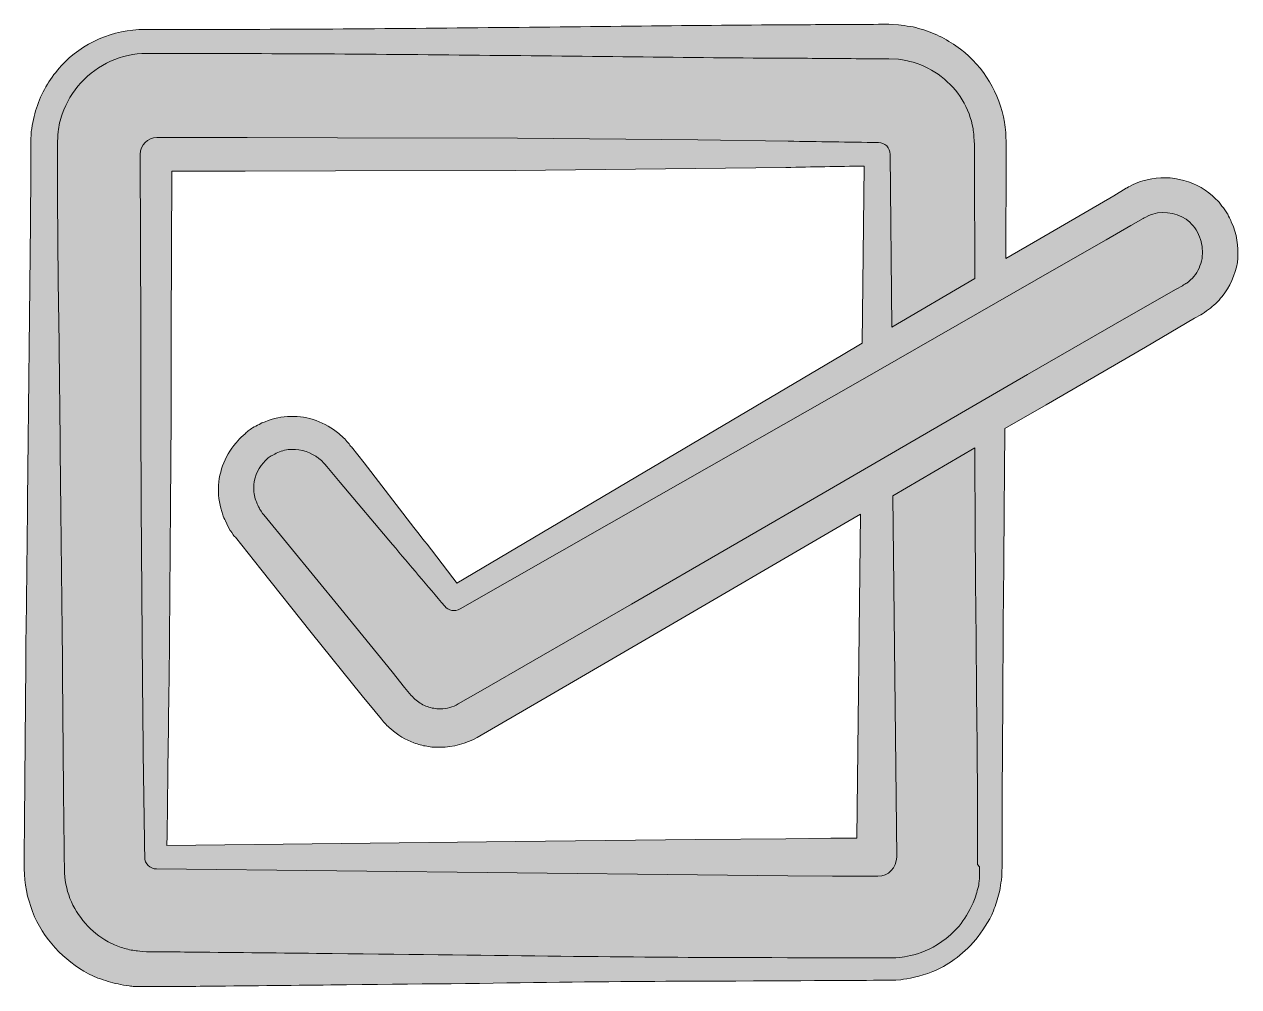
# Model space of a CAD drawing. Header units: inches. Extents: x 13.1 to 23.1, y -28.9 to -21.
import ezdxf

# ---------------------------------------------------------------- set-up
doc = ezdxf.new("R2010")
doc.units = ezdxf.units.IN
doc.header["$MEASUREMENT"] = 0
doc.layers.add('Layer 1', color=7, linetype='Continuous')

# ---------------------------------------------------------------- blocks, each defined once
blk = doc.blocks.new('block 2')
at = {"layer": 'Layer 1', "true_color": 0x231f20}
h = blk.add_hatch(color=250, dxfattribs=at)
h.dxf.hatch_style = 2
edge = h.paths.add_edge_path()
edge.add_spline(control_points=[(23.078, -22.631), (23.078, -22.631), (23.06, -22.592), (23.06, -22.592), (23.06, -22.592), (23.056, -22.581), (23.056, -22.581), (23.056, -22.581), (23.053, -22.574), (23.053, -22.574), (23.053, -22.574), (23.046, -22.559), (23.046, -22.559), (23.046, -22.559), (23.038, -22.545), (23.038, -22.545), (23.038, -22.545), (23.035, -22.538), (23.035, -22.538), (23.035, -22.538), (23.035, -22.534), (23.035, -22.534), (23.028, -22.52), (23.031, -22.527), (23.028, -22.524), (23.028, -22.524), (23.006, -22.491), (23.006, -22.491), (22.992, -22.47), (22.974, -22.452), (22.959, -22.43), (22.941, -22.412), (22.923, -22.394), (22.905, -22.376), (22.751, -22.24), (22.524, -22.193), (22.33, -22.254), (22.305, -22.261), (22.276, -22.272), (22.251, -22.283), (22.251, -22.283), (22.226, -22.297), (22.226, -22.297), (22.226, -22.297), (22.212, -22.304), (22.212, -22.304), (22.212, -22.304), (22.201, -22.311), (22.201, -22.311), (22.201, -22.311), (22.194, -22.315), (22.194, -22.315), (22.194, -22.315), (22.093, -22.376), (22.093, -22.376), (22.093, -22.376), (21.888, -22.495), (21.888, -22.495), (21.888, -22.495), (21.482, -22.732), (21.482, -22.732), (21.482, -22.732), (21.202, -22.894), (21.202, -22.894), (21.202, -22.728), (21.202, -22.559), (21.205, -22.391), (21.205, -22.29), (21.205, -22.193), (21.205, -22.092), (21.205, -22.042), (21.205, -21.992), (21.205, -21.941), (21.205, -21.913), (21.202, -21.884), (21.202, -21.855), (21.202, -21.826), (21.195, -21.798), (21.191, -21.769), (21.152, -21.535), (21.022, -21.316), (20.828, -21.169), (20.731, -21.093), (20.623, -21.039), (20.505, -21.003), (20.476, -20.996), (20.447, -20.985), (20.415, -20.982), (20.382, -20.978), (20.346, -20.971), (20.318, -20.967), (20.318, -20.967), (20.239, -20.964), (20.239, -20.964), (20.239, -20.964), (20.152, -20.964), (20.152, -20.964), (19.94, -20.964), (19.728, -20.967), (19.513, -20.967), (18.65, -20.971), (17.759, -20.985), (16.853, -20.992), (15.947, -21.003), (15.027, -21.007), (14.107, -21.007), (13.848, -21.003), (13.593, -21.118), (13.42, -21.305), (13.334, -21.399), (13.266, -21.51), (13.223, -21.632), (13.201, -21.693), (13.187, -21.754), (13.176, -21.823), (13.176, -21.83), (13.172, -21.841), (13.172, -21.848), (13.172, -21.848), (13.172, -21.869), (13.172, -21.869), (13.172, -21.869), (13.169, -21.913), (13.169, -21.913), (13.169, -21.913), (13.169, -21.923), (13.169, -21.923), (13.169, -21.923), (13.169, -21.938), (13.169, -21.938), (13.169, -21.938), (13.169, -22.002), (13.169, -22.002), (13.169, -22.462), (13.162, -22.915), (13.158, -23.372), (13.147, -24.277), (13.14, -25.169), (13.129, -26.031), (13.126, -26.463), (13.122, -26.887), (13.119, -27.304), (13.115, -27.512), (13.115, -27.717), (13.115, -27.922), (13.115, -28.041), (13.14, -28.163), (13.183, -28.274), (13.226, -28.386), (13.291, -28.486), (13.37, -28.573), (13.449, -28.659), (13.543, -28.731), (13.643, -28.785), (13.643, -28.785), (13.722, -28.821), (13.722, -28.821), (13.751, -28.831), (13.776, -28.839), (13.805, -28.849), (13.859, -28.864), (13.913, -28.878), (13.978, -28.885), (13.992, -28.889), (14.01, -28.889), (14.021, -28.892), (14.021, -28.892), (14.057, -28.892), (14.057, -28.892), (14.057, -28.892), (14.093, -28.892), (14.093, -28.892), (14.093, -28.892), (14.103, -28.892), (14.103, -28.892), (14.121, -28.892), (14.114, -28.892), (14.121, -28.892), (14.121, -28.892), (14.139, -28.892), (14.139, -28.892), (14.186, -28.892), (14.233, -28.892), (14.283, -28.892), (14.376, -28.892), (14.474, -28.892), (14.563, -28.889), (14.937, -28.885), (15.297, -28.882), (15.642, -28.878), (16.332, -28.871), (16.964, -28.864), (17.525, -28.856), (18.086, -28.849), (18.574, -28.846), (18.977, -28.846), (19.782, -28.842), (20.242, -28.839), (20.242, -28.839), (20.242, -28.839), (20.275, -28.839), (20.336, -28.835), (20.397, -28.824), (20.49, -28.813), (20.602, -28.767), (20.713, -28.72), (20.842, -28.637), (20.954, -28.504), (21.008, -28.436), (21.062, -28.357), (21.101, -28.267), (21.108, -28.242), (21.119, -28.22), (21.126, -28.195), (21.134, -28.17), (21.141, -28.145), (21.148, -28.12), (21.155, -28.095), (21.159, -28.066), (21.162, -28.037), (21.166, -28.023), (21.166, -28.008), (21.169, -27.994), (21.169, -27.983), (21.169, -27.969), (21.169, -27.958), (21.169, -27.947), (21.169, -27.933), (21.173, -27.918), (21.173, -27.918), (21.173, -27.904), (21.173, -27.904), (21.173, -27.904), (21.173, -27.875), (21.173, -27.875), (21.173, -27.85), (21.173, -27.825), (21.173, -27.796), (21.173, -27.742), (21.173, -27.688), (21.173, -27.634), (21.173, -27.523), (21.173, -27.408), (21.173, -27.286), (21.173, -27.041), (21.177, -26.779), (21.177, -26.499), (21.18, -25.938), (21.187, -25.305), (21.191, -24.615), (21.191, -24.511), (21.195, -24.403), (21.195, -24.295), (21.195, -24.295), (21.536, -24.098), (21.536, -24.098), (21.536, -24.098), (22.352, -23.623), (22.352, -23.623), (22.352, -23.623), (22.758, -23.386), (22.758, -23.386), (22.758, -23.386), (22.808, -23.357), (22.808, -23.357), (22.826, -23.347), (22.852, -23.329), (22.873, -23.314), (22.913, -23.282), (22.952, -23.246), (22.985, -23.206), (23.049, -23.127), (23.092, -23.027), (23.11, -22.926), (23.121, -22.833), (23.114, -22.728), (23.078, -22.631)], knot_values=[0, 0, 0, 0, 1, 1, 1, 2, 2, 2, 3, 3, 3, 4, 4, 4, 5, 5, 5, 6, 6, 6, 7, 7, 7, 8, 8, 8, 9, 9, 9, 10, 10, 10, 11, 11, 11, 12, 12, 12, 13, 13, 13, 14, 14, 14, 15, 15, 15, 16, 16, 16, 17, 17, 17, 18, 18, 18, 19, 19, 19, 20, 20, 20, 21, 21, 21, 22, 22, 22, 23, 23, 23, 24, 24, 24, 25, 25, 25, 26, 26, 26, 27, 27, 27, 28, 28, 28, 29, 29, 29, 30, 30, 30, 31, 31, 31, 32, 32, 32, 33, 33, 33, 34, 34, 34, 35, 35, 35, 36, 36, 36, 37, 37, 37, 38, 38, 38, 39, 39, 39, 40, 40, 40, 41, 41, 41, 42, 42, 42, 43, 43, 43, 44, 44, 44, 45, 45, 45, 46, 46, 46, 47, 47, 47, 48, 48, 48, 49, 49, 49, 50, 50, 50, 51, 51, 51, 52, 52, 52, 53, 53, 53, 54, 54, 54, 55, 55, 55, 56, 56, 56, 57, 57, 57, 58, 58, 58, 59, 59, 59, 60, 60, 60, 61, 61, 61, 62, 62, 62, 63, 63, 63, 64, 64, 64, 65, 65, 65, 66, 66, 66, 67, 67, 67, 68, 68, 68, 69, 69, 69, 70, 70, 70, 71, 71, 71, 72, 72, 72, 73, 73, 73, 74, 74, 74, 75, 75, 75, 76, 76, 76, 77, 77, 77, 78, 78, 78, 79, 79, 79, 80, 80, 80, 81, 81, 81, 82, 82, 82, 83, 83, 83, 84, 84, 84, 85, 85, 85, 86, 86, 86, 87, 87, 87, 88, 88, 88, 89, 89, 89, 90, 90, 90, 91, 91, 91, 92, 92, 92, 92], degree=3, periodic=1)
edge = h.paths.add_edge_path()
edge.add_spline(control_points=[(18.229, -24.651), (18.229, -24.651), (16.68, -25.568), (16.68, -25.568), (16.562, -25.413), (16.443, -25.259), (16.325, -25.108), (16.325, -25.108), (15.915, -24.576), (15.915, -24.576), (15.915, -24.576), (15.811, -24.446), (15.811, -24.446), (15.8, -24.436), (15.796, -24.425), (15.782, -24.41), (15.771, -24.396), (15.76, -24.382), (15.746, -24.371), (15.746, -24.371), (15.706, -24.335), (15.706, -24.335), (15.692, -24.324), (15.678, -24.313), (15.663, -24.303), (15.545, -24.22), (15.397, -24.18), (15.257, -24.198), (15.185, -24.206), (15.113, -24.227), (15.049, -24.26), (15.031, -24.27), (15.013, -24.277), (14.995, -24.288), (14.984, -24.295), (14.98, -24.299), (14.977, -24.303), (14.977, -24.303), (14.959, -24.313), (14.959, -24.313), (14.959, -24.313), (14.952, -24.321), (14.952, -24.321), (14.952, -24.321), (14.944, -24.328), (14.944, -24.328), (14.944, -24.328), (14.937, -24.335), (14.937, -24.335), (14.937, -24.335), (14.916, -24.353), (14.916, -24.353), (14.901, -24.364), (14.89, -24.378), (14.876, -24.393), (14.775, -24.5), (14.718, -24.641), (14.714, -24.788), (14.714, -24.86), (14.725, -24.935), (14.75, -25.004), (14.754, -25.021), (14.765, -25.039), (14.772, -25.054), (14.772, -25.054), (14.783, -25.079), (14.783, -25.079), (14.783, -25.079), (14.797, -25.108), (14.797, -25.108), (14.797, -25.108), (14.811, -25.133), (14.811, -25.133), (14.819, -25.144), (14.819, -25.144), (14.826, -25.151), (14.826, -25.151), (14.837, -25.169), (14.837, -25.169), (14.837, -25.169), (14.84, -25.172), (14.84, -25.172), (14.84, -25.172), (14.84, -25.176), (14.84, -25.176), (14.84, -25.176), (14.847, -25.183), (14.847, -25.183), (14.847, -25.183), (14.855, -25.19), (14.855, -25.19), (14.855, -25.19), (15.063, -25.453), (15.063, -25.453), (15.063, -25.453), (15.48, -25.974), (15.48, -25.974), (15.48, -25.974), (15.9, -26.495), (15.9, -26.495), (15.9, -26.495), (16.005, -26.624), (16.005, -26.624), (16.005, -26.624), (16.059, -26.689), (16.059, -26.689), (16.08, -26.718), (16.105, -26.743), (16.134, -26.768), (16.192, -26.819), (16.256, -26.858), (16.325, -26.883), (16.36, -26.898), (16.396, -26.905), (16.432, -26.912), (16.45, -26.916), (16.468, -26.919), (16.49, -26.919), (16.49, -26.919), (16.504, -26.919), (16.504, -26.919), (16.508, -26.919), (16.515, -26.919), (16.519, -26.919), (16.519, -26.919), (16.54, -26.919), (16.54, -26.919), (16.54, -26.919), (16.544, -26.919), (16.544, -26.919), (16.648, -26.919), (16.756, -26.89), (16.846, -26.84), (16.846, -26.84), (17.051, -26.722), (17.051, -26.722), (17.051, -26.722), (17.457, -26.484), (17.457, -26.484), (17.457, -26.484), (18.273, -26.01), (18.273, -26.01), (18.273, -26.01), (19.901, -25.061), (19.901, -25.061), (19.901, -25.061), (20.005, -25), (20.005, -25), (20.005, -25), (19.976, -27.67), (19.976, -27.67), (19.904, -27.67), (19.832, -27.67), (19.761, -27.67), (19.761, -27.67), (19.39, -27.674), (19.39, -27.674), (19.39, -27.674), (18.646, -27.681), (18.646, -27.681), (18.646, -27.681), (17.162, -27.696), (17.162, -27.696), (17.162, -27.696), (14.29, -27.728), (14.29, -27.728), (14.297, -27.279), (14.301, -26.829), (14.308, -26.38), (14.308, -26.38), (14.319, -24.932), (14.319, -24.932), (14.319, -24.932), (14.326, -24.209), (14.326, -24.209), (14.326, -24.209), (14.326, -23.483), (14.326, -23.483), (14.326, -23.483), (14.33, -22.175), (14.33, -22.175), (14.33, -22.175), (14.934, -22.175), (14.934, -22.175), (14.934, -22.175), (15.678, -22.171), (15.678, -22.171), (15.678, -22.171), (17.162, -22.168), (17.162, -22.168), (17.162, -22.168), (18.646, -22.153), (18.646, -22.153), (18.646, -22.153), (19.39, -22.143), (19.39, -22.143), (19.606, -22.139), (19.818, -22.135), (20.034, -22.132), (20.034, -22.132), (20.019, -23.591), (20.019, -23.591), (20.019, -23.591), (19.847, -23.692), (19.847, -23.692), (19.847, -23.692), (18.229, -24.651), (18.229, -24.651)], knot_values=[0, 0, 0, 0, 1, 1, 1, 2, 2, 2, 3, 3, 3, 4, 4, 4, 5, 5, 5, 6, 6, 6, 7, 7, 7, 8, 8, 8, 9, 9, 9, 10, 10, 10, 11, 11, 11, 12, 12, 12, 13, 13, 13, 14, 14, 14, 15, 15, 15, 16, 16, 16, 17, 17, 17, 18, 18, 18, 19, 19, 19, 20, 20, 20, 21, 21, 21, 22, 22, 22, 23, 23, 23, 24, 24, 24, 25, 25, 25, 26, 26, 26, 27, 27, 27, 28, 28, 28, 29, 29, 29, 30, 30, 30, 31, 31, 31, 32, 32, 32, 33, 33, 33, 34, 34, 34, 35, 35, 35, 36, 36, 36, 37, 37, 37, 38, 38, 38, 39, 39, 39, 40, 40, 40, 41, 41, 41, 42, 42, 42, 43, 43, 43, 44, 44, 44, 45, 45, 45, 46, 46, 46, 47, 47, 47, 48, 48, 48, 49, 49, 49, 50, 50, 50, 51, 51, 51, 52, 52, 52, 53, 53, 53, 54, 54, 54, 55, 55, 55, 56, 56, 56, 57, 57, 57, 58, 58, 58, 59, 59, 59, 60, 60, 60, 61, 61, 61, 62, 62, 62, 63, 63, 63, 64, 64, 64, 65, 65, 65, 66, 66, 66, 67, 67, 67, 68, 68, 68, 69, 69, 69, 69], degree=3, periodic=1)
at = {"layer": 'Layer 1', "true_color": 0x7e4d8b}
h = blk.add_hatch(color=205, dxfattribs=at)
h.dxf.hatch_style = 2
edge = h.paths.add_edge_path()
edge.add_spline(control_points=[(20.968, -27.886), (20.968, -27.861), (20.968, -27.836), (20.968, -27.807), (20.968, -27.753), (20.968, -27.699), (20.968, -27.645), (20.968, -27.534), (20.968, -27.419), (20.968, -27.297), (20.968, -27.052), (20.965, -26.79), (20.961, -26.509), (20.957, -25.949), (20.95, -25.316), (20.947, -24.626), (20.947, -24.569), (20.947, -24.511), (20.947, -24.454), (20.947, -24.454), (20.271, -24.849), (20.271, -24.849), (20.271, -24.849), (20.303, -27.825), (20.303, -27.825), (20.303, -27.911), (20.235, -27.983), (20.149, -27.983), (20.149, -27.983), (20.149, -27.983), (20.149, -27.983), (20.149, -27.983), (20.145, -27.983), (20.145, -27.983), (20.023, -27.983), (19.897, -27.983), (19.775, -27.983), (19.775, -27.983), (19.405, -27.979), (19.405, -27.979), (19.405, -27.979), (18.661, -27.972), (18.661, -27.972), (18.661, -27.972), (14.204, -27.922), (14.204, -27.922), (14.15, -27.922), (14.107, -27.879), (14.107, -27.825), (14.107, -27.825), (14.107, -27.825), (14.107, -27.825), (14.1, -27.343), (14.093, -26.858), (14.089, -26.376), (14.089, -26.376), (14.078, -24.928), (14.078, -24.928), (14.078, -24.928), (14.075, -24.206), (14.075, -24.206), (14.075, -24.206), (14.075, -23.483), (14.075, -23.483), (14.075, -23.483), (14.071, -22.035), (14.071, -22.035), (14.071, -21.959), (14.132, -21.898), (14.208, -21.895), (14.208, -21.895), (14.208, -21.895), (14.208, -21.895), (14.208, -21.895), (14.952, -21.895), (14.952, -21.895), (14.952, -21.895), (15.696, -21.898), (15.696, -21.898), (15.696, -21.898), (17.18, -21.902), (17.18, -21.902), (17.18, -21.902), (18.664, -21.916), (18.664, -21.916), (18.664, -21.916), (19.408, -21.927), (19.408, -21.927), (19.656, -21.93), (19.904, -21.934), (20.152, -21.938), (20.152, -21.938), (20.152, -21.938), (20.152, -21.938), (20.206, -21.938), (20.249, -21.981), (20.249, -22.035), (20.249, -22.035), (20.264, -23.458), (20.264, -23.458), (20.264, -23.458), (20.947, -23.059), (20.947, -23.059), (20.947, -22.843), (20.947, -22.621), (20.943, -22.398), (20.943, -22.297), (20.943, -22.2), (20.943, -22.099), (20.943, -22.049), (20.943, -21.999), (20.943, -21.948), (20.943, -21.923), (20.939, -21.905), (20.939, -21.884), (20.939, -21.862), (20.932, -21.841), (20.932, -21.823), (20.904, -21.657), (20.81, -21.499), (20.67, -21.395), (20.602, -21.341), (20.523, -21.302), (20.44, -21.276), (20.418, -21.273), (20.397, -21.266), (20.379, -21.262), (20.357, -21.258), (20.343, -21.255), (20.318, -21.251), (20.318, -21.251), (20.239, -21.248), (20.239, -21.248), (20.239, -21.248), (20.167, -21.248), (20.167, -21.248), (19.955, -21.248), (19.743, -21.244), (19.527, -21.244), (18.664, -21.24), (17.773, -21.226), (16.867, -21.219), (15.962, -21.208), (15.041, -21.204), (14.121, -21.204), (13.916, -21.204), (13.719, -21.294), (13.582, -21.445), (13.514, -21.521), (13.46, -21.607), (13.428, -21.704), (13.41, -21.751), (13.399, -21.801), (13.395, -21.848), (13.395, -21.855), (13.392, -21.859), (13.392, -21.866), (13.392, -21.866), (13.392, -21.887), (13.392, -21.887), (13.392, -21.887), (13.388, -21.941), (13.388, -21.941), (13.388, -21.945), (13.388, -21.945), (13.388, -21.945), (13.388, -21.945), (13.388, -21.945), (13.388, -21.945), (13.388, -21.945), (13.388, -21.966), (13.388, -21.966), (13.388, -21.966), (13.388, -22.01), (13.388, -22.01), (13.388, -22.47), (13.392, -22.926), (13.399, -23.379), (13.41, -24.285), (13.417, -25.176), (13.428, -26.039), (13.431, -26.47), (13.435, -26.894), (13.438, -27.311), (13.442, -27.519), (13.442, -27.724), (13.446, -27.926), (13.446, -28.091), (13.51, -28.249), (13.618, -28.371), (13.672, -28.432), (13.733, -28.483), (13.805, -28.522), (13.805, -28.522), (13.859, -28.547), (13.859, -28.547), (13.859, -28.547), (13.913, -28.569), (13.913, -28.569), (13.949, -28.58), (13.988, -28.591), (14.024, -28.594), (14.031, -28.594), (14.042, -28.598), (14.049, -28.598), (14.049, -28.598), (14.085, -28.601), (14.085, -28.601), (14.085, -28.601), (14.121, -28.605), (14.121, -28.605), (14.121, -28.605), (14.128, -28.605), (14.128, -28.605), (14.128, -28.605), (14.132, -28.605), (14.132, -28.605), (14.132, -28.605), (14.15, -28.605), (14.15, -28.605), (14.197, -28.605), (14.244, -28.605), (14.294, -28.605), (14.387, -28.605), (14.481, -28.608), (14.574, -28.608), (14.948, -28.612), (15.307, -28.616), (15.652, -28.619), (16.343, -28.626), (16.975, -28.634), (17.536, -28.641), (18.096, -28.648), (18.585, -28.652), (18.988, -28.652), (19.793, -28.655), (20.253, -28.655), (20.253, -28.655), (20.253, -28.655), (20.278, -28.655), (20.328, -28.652), (20.375, -28.644), (20.451, -28.637), (20.537, -28.598), (20.623, -28.562), (20.727, -28.497), (20.817, -28.393), (20.86, -28.339), (20.9, -28.278), (20.932, -28.202), (20.939, -28.184), (20.947, -28.166), (20.954, -28.145), (20.961, -28.127), (20.965, -28.105), (20.972, -28.084), (20.979, -28.062), (20.979, -28.044), (20.983, -28.023), (20.983, -28.012), (20.986, -28.005), (20.986, -27.994), (20.986, -27.983), (20.986, -27.969), (20.986, -27.958), (20.986, -27.947), (20.986, -27.933), (20.986, -27.918), (20.986, -27.918), (20.986, -27.915), (20.986, -27.915), (20.986, -27.915), (20.986, -27.915), (20.986, -27.915), (20.986, -27.915), (20.986, -27.904), (20.986, -27.904), (20.986, -27.904), (20.968, -27.886), (20.968, -27.886)], knot_values=[0, 0, 0, 0, 1, 1, 1, 2, 2, 2, 3, 3, 3, 4, 4, 4, 5, 5, 5, 6, 6, 6, 7, 7, 7, 8, 8, 8, 9, 9, 9, 10, 10, 10, 11, 11, 11, 12, 12, 12, 13, 13, 13, 14, 14, 14, 15, 15, 15, 16, 16, 16, 17, 17, 17, 18, 18, 18, 19, 19, 19, 20, 20, 20, 21, 21, 21, 22, 22, 22, 23, 23, 23, 24, 24, 24, 25, 25, 25, 26, 26, 26, 27, 27, 27, 28, 28, 28, 29, 29, 29, 30, 30, 30, 31, 31, 31, 32, 32, 32, 33, 33, 33, 34, 34, 34, 35, 35, 35, 36, 36, 36, 37, 37, 37, 38, 38, 38, 39, 39, 39, 40, 40, 40, 41, 41, 41, 42, 42, 42, 43, 43, 43, 44, 44, 44, 45, 45, 45, 46, 46, 46, 47, 47, 47, 48, 48, 48, 49, 49, 49, 50, 50, 50, 51, 51, 51, 52, 52, 52, 53, 53, 53, 54, 54, 54, 55, 55, 55, 56, 56, 56, 57, 57, 57, 58, 58, 58, 59, 59, 59, 60, 60, 60, 61, 61, 61, 62, 62, 62, 63, 63, 63, 64, 64, 64, 65, 65, 65, 66, 66, 66, 67, 67, 67, 68, 68, 68, 69, 69, 69, 70, 70, 70, 71, 71, 71, 72, 72, 72, 73, 73, 73, 74, 74, 74, 75, 75, 75, 76, 76, 76, 77, 77, 77, 78, 78, 78, 79, 79, 79, 80, 80, 80, 81, 81, 81, 82, 82, 82, 83, 83, 83, 84, 84, 84, 85, 85, 85, 86, 86, 86, 87, 87, 87, 88, 88, 88, 89, 89, 89, 90, 90, 90, 91, 91, 91, 92, 92, 92, 93, 93, 93, 93], degree=3, periodic=1)
at = {"layer": 'Layer 1', "true_color": 0x9b6aad}
h = blk.add_hatch(color=193, dxfattribs=at)
h.dxf.hatch_style = 2
edge = h.paths.add_edge_path()
edge.add_spline(control_points=[(22.719, -22.595), (22.64, -22.524), (22.517, -22.495), (22.413, -22.527), (22.406, -22.527), (22.402, -22.531), (22.395, -22.534), (22.392, -22.538), (22.384, -22.538), (22.381, -22.538), (22.381, -22.538), (22.356, -22.552), (22.356, -22.552), (22.356, -22.552), (22.341, -22.559), (22.341, -22.559), (22.341, -22.559), (22.341, -22.559), (22.341, -22.559), (22.341, -22.559), (22.341, -22.559), (22.341, -22.559), (22.341, -22.559), (22.334, -22.563), (22.334, -22.563), (22.334, -22.563), (22.233, -22.621), (22.233, -22.621), (22.233, -22.621), (22.028, -22.739), (22.028, -22.739), (22.028, -22.739), (21.619, -22.973), (21.619, -22.973), (21.619, -22.973), (19.983, -23.911), (19.983, -23.911), (19.983, -23.911), (18.344, -24.845), (18.344, -24.845), (18.344, -24.845), (16.706, -25.78), (16.706, -25.78), (16.662, -25.805), (16.608, -25.794), (16.58, -25.758), (16.58, -25.758), (16.58, -25.758), (16.58, -25.758), (16.58, -25.758), (16.58, -25.758), (16.58, -25.758), (16.436, -25.589), (16.292, -25.42), (16.148, -25.248), (16.148, -25.248), (15.717, -24.738), (15.717, -24.738), (15.717, -24.738), (15.609, -24.608), (15.609, -24.608), (15.602, -24.597), (15.591, -24.587), (15.584, -24.579), (15.584, -24.579), (15.563, -24.558), (15.563, -24.558), (15.563, -24.558), (15.541, -24.54), (15.541, -24.54), (15.534, -24.533), (15.523, -24.529), (15.516, -24.522), (15.451, -24.479), (15.368, -24.461), (15.289, -24.468), (15.25, -24.472), (15.214, -24.486), (15.178, -24.504), (15.171, -24.508), (15.164, -24.511), (15.156, -24.515), (15.153, -24.515), (15.146, -24.522), (15.142, -24.525), (15.142, -24.525), (15.124, -24.536), (15.124, -24.536), (15.124, -24.536), (15.12, -24.54), (15.12, -24.54), (15.12, -24.54), (15.12, -24.54), (15.12, -24.54), (15.12, -24.54), (15.12, -24.54), (15.12, -24.54), (15.12, -24.54), (15.117, -24.543), (15.117, -24.543), (15.117, -24.543), (15.106, -24.554), (15.106, -24.554), (15.099, -24.561), (15.092, -24.569), (15.085, -24.576), (15.034, -24.633), (15.005, -24.709), (15.005, -24.788), (15.005, -24.827), (15.013, -24.863), (15.027, -24.899), (15.031, -24.91), (15.034, -24.917), (15.038, -24.924), (15.038, -24.924), (15.045, -24.939), (15.045, -24.939), (15.045, -24.939), (15.052, -24.95), (15.052, -24.95), (15.052, -24.95), (15.056, -24.96), (15.056, -24.96), (15.056, -24.964), (15.063, -24.971), (15.067, -24.975), (15.067, -24.975), (15.077, -24.993), (15.077, -24.993), (15.077, -24.993), (15.081, -24.996), (15.081, -24.996), (15.081, -24.996), (15.088, -25.004), (15.088, -25.004), (15.088, -25.004), (15.3, -25.262), (15.3, -25.262), (15.3, -25.262), (15.724, -25.78), (15.724, -25.78), (15.724, -25.78), (16.145, -26.297), (16.145, -26.297), (16.145, -26.297), (16.249, -26.427), (16.249, -26.427), (16.249, -26.427), (16.303, -26.492), (16.303, -26.492), (16.317, -26.506), (16.328, -26.52), (16.343, -26.531), (16.371, -26.556), (16.404, -26.574), (16.436, -26.585), (16.454, -26.592), (16.472, -26.596), (16.49, -26.599), (16.497, -26.599), (16.508, -26.603), (16.515, -26.603), (16.515, -26.603), (16.519, -26.603), (16.519, -26.603), (16.519, -26.603), (16.522, -26.603), (16.526, -26.603), (16.526, -26.603), (16.544, -26.603), (16.544, -26.603), (16.594, -26.603), (16.648, -26.589), (16.691, -26.563), (16.691, -26.563), (16.892, -26.448), (16.892, -26.448), (16.892, -26.448), (17.302, -26.211), (17.302, -26.211), (17.302, -26.211), (18.118, -25.74), (18.118, -25.74), (18.118, -25.74), (19.75, -24.795), (19.75, -24.795), (19.75, -24.795), (21.382, -23.85), (21.382, -23.85), (21.382, -23.85), (22.197, -23.379), (22.197, -23.379), (22.197, -23.379), (22.607, -23.145), (22.607, -23.145), (22.607, -23.145), (22.657, -23.117), (22.657, -23.117), (22.672, -23.106), (22.683, -23.102), (22.693, -23.095), (22.715, -23.077), (22.737, -23.059), (22.751, -23.041), (22.787, -23.002), (22.808, -22.948), (22.819, -22.894), (22.826, -22.84), (22.823, -22.782), (22.805, -22.736), (22.79, -22.678), (22.758, -22.631), (22.719, -22.595)], knot_values=[0, 0, 0, 0, 1, 1, 1, 2, 2, 2, 3, 3, 3, 4, 4, 4, 5, 5, 5, 6, 6, 6, 7, 7, 7, 8, 8, 8, 9, 9, 9, 10, 10, 10, 11, 11, 11, 12, 12, 12, 13, 13, 13, 14, 14, 14, 15, 15, 15, 16, 16, 16, 17, 17, 17, 18, 18, 18, 19, 19, 19, 20, 20, 20, 21, 21, 21, 22, 22, 22, 23, 23, 23, 24, 24, 24, 25, 25, 25, 26, 26, 26, 27, 27, 27, 28, 28, 28, 29, 29, 29, 30, 30, 30, 31, 31, 31, 32, 32, 32, 33, 33, 33, 34, 34, 34, 35, 35, 35, 36, 36, 36, 37, 37, 37, 38, 38, 38, 39, 39, 39, 40, 40, 40, 41, 41, 41, 42, 42, 42, 43, 43, 43, 44, 44, 44, 45, 45, 45, 46, 46, 46, 47, 47, 47, 48, 48, 48, 49, 49, 49, 50, 50, 50, 51, 51, 51, 52, 52, 52, 53, 53, 53, 54, 54, 54, 55, 55, 55, 56, 56, 56, 57, 57, 57, 58, 58, 58, 59, 59, 59, 60, 60, 60, 61, 61, 61, 62, 62, 62, 63, 63, 63, 64, 64, 64, 65, 65, 65, 66, 66, 66, 67, 67, 67, 68, 68, 68, 69, 69, 69, 70, 70, 70, 71, 71, 71, 71], degree=3, periodic=1)
at = {"layer": 'Layer 1', "lineweight": 0}
for points, knots in [([(23.078, -22.631), (23.078, -22.631), (23.06, -22.592), (23.06, -22.592), (23.06, -22.592), (23.056, -22.581), (23.056, -22.581), (23.056, -22.581), (23.053, -22.574), (23.053, -22.574), (23.053, -22.574), (23.046, -22.559), (23.046, -22.559), (23.046, -22.559), (23.038, -22.545), (23.038, -22.545), (23.038, -22.545), (23.035, -22.538), (23.035, -22.538), (23.035, -22.538), (23.035, -22.534), (23.035, -22.534), (23.028, -22.52), (23.031, -22.527), (23.028, -22.524), (23.028, -22.524), (23.006, -22.491), (23.006, -22.491), (22.992, -22.47), (22.974, -22.452), (22.959, -22.43), (22.941, -22.412), (22.923, -22.394), (22.905, -22.376), (22.751, -22.24), (22.524, -22.193), (22.33, -22.254), (22.305, -22.261), (22.276, -22.272), (22.251, -22.283), (22.251, -22.283), (22.226, -22.297), (22.226, -22.297), (22.226, -22.297), (22.212, -22.304), (22.212, -22.304), (22.212, -22.304), (22.201, -22.311), (22.201, -22.311), (22.201, -22.311), (22.194, -22.315), (22.194, -22.315), (22.194, -22.315), (22.093, -22.376), (22.093, -22.376), (22.093, -22.376), (21.888, -22.495), (21.888, -22.495), (21.888, -22.495), (21.482, -22.732), (21.482, -22.732), (21.482, -22.732), (21.202, -22.894), (21.202, -22.894), (21.202, -22.728), (21.202, -22.559), (21.205, -22.391), (21.205, -22.29), (21.205, -22.193), (21.205, -22.092), (21.205, -22.042), (21.205, -21.992), (21.205, -21.941), (21.205, -21.913), (21.202, -21.884), (21.202, -21.855), (21.202, -21.826), (21.195, -21.798), (21.191, -21.769), (21.152, -21.535), (21.022, -21.316), (20.828, -21.169), (20.731, -21.093), (20.623, -21.039), (20.505, -21.003), (20.476, -20.996), (20.447, -20.985), (20.415, -20.982), (20.382, -20.978), (20.346, -20.971), (20.318, -20.967), (20.318, -20.967), (20.239, -20.964), (20.239, -20.964), (20.239, -20.964), (20.152, -20.964), (20.152, -20.964), (19.94, -20.964), (19.728, -20.967), (19.513, -20.967), (18.65, -20.971), (17.759, -20.985), (16.853, -20.992), (15.947, -21.003), (15.027, -21.007), (14.107, -21.007), (13.848, -21.003), (13.593, -21.118), (13.42, -21.305), (13.334, -21.399), (13.266, -21.51), (13.223, -21.632), (13.201, -21.693), (13.187, -21.754), (13.176, -21.823), (13.176, -21.83), (13.172, -21.841), (13.172, -21.848), (13.172, -21.848), (13.172, -21.869), (13.172, -21.869), (13.172, -21.869), (13.169, -21.913), (13.169, -21.913), (13.169, -21.913), (13.169, -21.923), (13.169, -21.923), (13.169, -21.923), (13.169, -21.938), (13.169, -21.938), (13.169, -21.938), (13.169, -22.002), (13.169, -22.002), (13.169, -22.462), (13.162, -22.915), (13.158, -23.372), (13.147, -24.277), (13.14, -25.169), (13.129, -26.031), (13.126, -26.463), (13.122, -26.887), (13.119, -27.304), (13.115, -27.512), (13.115, -27.717), (13.115, -27.922), (13.115, -28.041), (13.14, -28.163), (13.183, -28.274), (13.226, -28.386), (13.291, -28.486), (13.37, -28.573), (13.449, -28.659), (13.543, -28.731), (13.643, -28.785), (13.643, -28.785), (13.722, -28.821), (13.722, -28.821), (13.751, -28.831), (13.776, -28.839), (13.805, -28.849), (13.859, -28.864), (13.913, -28.878), (13.978, -28.885), (13.992, -28.889), (14.01, -28.889), (14.021, -28.892), (14.021, -28.892), (14.057, -28.892), (14.057, -28.892), (14.057, -28.892), (14.093, -28.892), (14.093, -28.892), (14.093, -28.892), (14.103, -28.892), (14.103, -28.892), (14.121, -28.892), (14.114, -28.892), (14.121, -28.892), (14.121, -28.892), (14.139, -28.892), (14.139, -28.892), (14.186, -28.892), (14.233, -28.892), (14.283, -28.892), (14.376, -28.892), (14.474, -28.892), (14.563, -28.889), (14.937, -28.885), (15.297, -28.882), (15.642, -28.878), (16.332, -28.871), (16.964, -28.864), (17.525, -28.856), (18.086, -28.849), (18.574, -28.846), (18.977, -28.846), (19.782, -28.842), (20.242, -28.839), (20.242, -28.839), (20.242, -28.839), (20.275, -28.839), (20.336, -28.835), (20.397, -28.824), (20.49, -28.813), (20.602, -28.767), (20.713, -28.72), (20.842, -28.637), (20.954, -28.504), (21.008, -28.436), (21.062, -28.357), (21.101, -28.267), (21.108, -28.242), (21.119, -28.22), (21.126, -28.195), (21.134, -28.17), (21.141, -28.145), (21.148, -28.12), (21.155, -28.095), (21.159, -28.066), (21.162, -28.037), (21.166, -28.023), (21.166, -28.008), (21.169, -27.994), (21.169, -27.983), (21.169, -27.969), (21.169, -27.958), (21.169, -27.947), (21.169, -27.933), (21.173, -27.918), (21.173, -27.918), (21.173, -27.904), (21.173, -27.904), (21.173, -27.904), (21.173, -27.875), (21.173, -27.875), (21.173, -27.85), (21.173, -27.825), (21.173, -27.796), (21.173, -27.742), (21.173, -27.688), (21.173, -27.634), (21.173, -27.523), (21.173, -27.408), (21.173, -27.286), (21.173, -27.041), (21.177, -26.779), (21.177, -26.499), (21.18, -25.938), (21.187, -25.305), (21.191, -24.615), (21.191, -24.511), (21.195, -24.403), (21.195, -24.295), (21.195, -24.295), (21.536, -24.098), (21.536, -24.098), (21.536, -24.098), (22.352, -23.623), (22.352, -23.623), (22.352, -23.623), (22.758, -23.386), (22.758, -23.386), (22.758, -23.386), (22.808, -23.357), (22.808, -23.357), (22.826, -23.347), (22.852, -23.329), (22.873, -23.314), (22.913, -23.282), (22.952, -23.246), (22.985, -23.206), (23.049, -23.127), (23.092, -23.027), (23.11, -22.926), (23.121, -22.833), (23.114, -22.728), (23.078, -22.631)], [0, 0, 0, 0, 1, 1, 1, 2, 2, 2, 3, 3, 3, 4, 4, 4, 5, 5, 5, 6, 6, 6, 7, 7, 7, 8, 8, 8, 9, 9, 9, 10, 10, 10, 11, 11, 11, 12, 12, 12, 13, 13, 13, 14, 14, 14, 15, 15, 15, 16, 16, 16, 17, 17, 17, 18, 18, 18, 19, 19, 19, 20, 20, 20, 21, 21, 21, 22, 22, 22, 23, 23, 23, 24, 24, 24, 25, 25, 25, 26, 26, 26, 27, 27, 27, 28, 28, 28, 29, 29, 29, 30, 30, 30, 31, 31, 31, 32, 32, 32, 33, 33, 33, 34, 34, 34, 35, 35, 35, 36, 36, 36, 37, 37, 37, 38, 38, 38, 39, 39, 39, 40, 40, 40, 41, 41, 41, 42, 42, 42, 43, 43, 43, 44, 44, 44, 45, 45, 45, 46, 46, 46, 47, 47, 47, 48, 48, 48, 49, 49, 49, 50, 50, 50, 51, 51, 51, 52, 52, 52, 53, 53, 53, 54, 54, 54, 55, 55, 55, 56, 56, 56, 57, 57, 57, 58, 58, 58, 59, 59, 59, 60, 60, 60, 61, 61, 61, 62, 62, 62, 63, 63, 63, 64, 64, 64, 65, 65, 65, 66, 66, 66, 67, 67, 67, 68, 68, 68, 69, 69, 69, 70, 70, 70, 71, 71, 71, 72, 72, 72, 73, 73, 73, 74, 74, 74, 75, 75, 75, 76, 76, 76, 77, 77, 77, 78, 78, 78, 79, 79, 79, 80, 80, 80, 81, 81, 81, 82, 82, 82, 83, 83, 83, 84, 84, 84, 85, 85, 85, 86, 86, 86, 87, 87, 87, 88, 88, 88, 89, 89, 89, 90, 90, 90, 91, 91, 91, 92, 92, 92, 92]), ([(20.968, -27.886), (20.968, -27.861), (20.968, -27.836), (20.968, -27.807), (20.968, -27.753), (20.968, -27.699), (20.968, -27.645), (20.968, -27.534), (20.968, -27.419), (20.968, -27.297), (20.968, -27.052), (20.965, -26.79), (20.961, -26.509), (20.957, -25.949), (20.95, -25.316), (20.947, -24.626), (20.947, -24.569), (20.947, -24.511), (20.947, -24.454), (20.947, -24.454), (20.271, -24.849), (20.271, -24.849), (20.271, -24.849), (20.303, -27.825), (20.303, -27.825), (20.303, -27.911), (20.235, -27.983), (20.149, -27.983), (20.149, -27.983), (20.149, -27.983), (20.149, -27.983), (20.149, -27.983), (20.145, -27.983), (20.145, -27.983), (20.023, -27.983), (19.897, -27.983), (19.775, -27.983), (19.775, -27.983), (19.405, -27.979), (19.405, -27.979), (19.405, -27.979), (18.661, -27.972), (18.661, -27.972), (18.661, -27.972), (14.204, -27.922), (14.204, -27.922), (14.15, -27.922), (14.107, -27.879), (14.107, -27.825), (14.107, -27.825), (14.107, -27.825), (14.107, -27.825), (14.1, -27.343), (14.093, -26.858), (14.089, -26.376), (14.089, -26.376), (14.078, -24.928), (14.078, -24.928), (14.078, -24.928), (14.075, -24.206), (14.075, -24.206), (14.075, -24.206), (14.075, -23.483), (14.075, -23.483), (14.075, -23.483), (14.071, -22.035), (14.071, -22.035), (14.071, -21.959), (14.132, -21.898), (14.208, -21.895), (14.208, -21.895), (14.208, -21.895), (14.208, -21.895), (14.208, -21.895), (14.952, -21.895), (14.952, -21.895), (14.952, -21.895), (15.696, -21.898), (15.696, -21.898), (15.696, -21.898), (17.18, -21.902), (17.18, -21.902), (17.18, -21.902), (18.664, -21.916), (18.664, -21.916), (18.664, -21.916), (19.408, -21.927), (19.408, -21.927), (19.656, -21.93), (19.904, -21.934), (20.152, -21.938), (20.152, -21.938), (20.152, -21.938), (20.152, -21.938), (20.206, -21.938), (20.249, -21.981), (20.249, -22.035), (20.249, -22.035), (20.264, -23.458), (20.264, -23.458), (20.264, -23.458), (20.947, -23.059), (20.947, -23.059), (20.947, -22.843), (20.947, -22.621), (20.943, -22.398), (20.943, -22.297), (20.943, -22.2), (20.943, -22.099), (20.943, -22.049), (20.943, -21.999), (20.943, -21.948), (20.943, -21.923), (20.939, -21.905), (20.939, -21.884), (20.939, -21.862), (20.932, -21.841), (20.932, -21.823), (20.904, -21.657), (20.81, -21.499), (20.67, -21.395), (20.602, -21.341), (20.523, -21.302), (20.44, -21.276), (20.418, -21.273), (20.397, -21.266), (20.379, -21.262), (20.357, -21.258), (20.343, -21.255), (20.318, -21.251), (20.318, -21.251), (20.239, -21.248), (20.239, -21.248), (20.239, -21.248), (20.167, -21.248), (20.167, -21.248), (19.955, -21.248), (19.743, -21.244), (19.527, -21.244), (18.664, -21.24), (17.773, -21.226), (16.867, -21.219), (15.962, -21.208), (15.041, -21.204), (14.121, -21.204), (13.916, -21.204), (13.719, -21.294), (13.582, -21.445), (13.514, -21.521), (13.46, -21.607), (13.428, -21.704), (13.41, -21.751), (13.399, -21.801), (13.395, -21.848), (13.395, -21.855), (13.392, -21.859), (13.392, -21.866), (13.392, -21.866), (13.392, -21.887), (13.392, -21.887), (13.392, -21.887), (13.388, -21.941), (13.388, -21.941), (13.388, -21.945), (13.388, -21.945), (13.388, -21.945), (13.388, -21.945), (13.388, -21.945), (13.388, -21.945), (13.388, -21.945), (13.388, -21.966), (13.388, -21.966), (13.388, -21.966), (13.388, -22.01), (13.388, -22.01), (13.388, -22.47), (13.392, -22.926), (13.399, -23.379), (13.41, -24.285), (13.417, -25.176), (13.428, -26.039), (13.431, -26.47), (13.435, -26.894), (13.438, -27.311), (13.442, -27.519), (13.442, -27.724), (13.446, -27.926), (13.446, -28.091), (13.51, -28.249), (13.618, -28.371), (13.672, -28.432), (13.733, -28.483), (13.805, -28.522), (13.805, -28.522), (13.859, -28.547), (13.859, -28.547), (13.859, -28.547), (13.913, -28.569), (13.913, -28.569), (13.949, -28.58), (13.988, -28.591), (14.024, -28.594), (14.031, -28.594), (14.042, -28.598), (14.049, -28.598), (14.049, -28.598), (14.085, -28.601), (14.085, -28.601), (14.085, -28.601), (14.121, -28.605), (14.121, -28.605), (14.121, -28.605), (14.128, -28.605), (14.128, -28.605), (14.128, -28.605), (14.132, -28.605), (14.132, -28.605), (14.132, -28.605), (14.15, -28.605), (14.15, -28.605), (14.197, -28.605), (14.244, -28.605), (14.294, -28.605), (14.387, -28.605), (14.481, -28.608), (14.574, -28.608), (14.948, -28.612), (15.307, -28.616), (15.652, -28.619), (16.343, -28.626), (16.975, -28.634), (17.536, -28.641), (18.096, -28.648), (18.585, -28.652), (18.988, -28.652), (19.793, -28.655), (20.253, -28.655), (20.253, -28.655), (20.253, -28.655), (20.278, -28.655), (20.328, -28.652), (20.375, -28.644), (20.451, -28.637), (20.537, -28.598), (20.623, -28.562), (20.727, -28.497), (20.817, -28.393), (20.86, -28.339), (20.9, -28.278), (20.932, -28.202), (20.939, -28.184), (20.947, -28.166), (20.954, -28.145), (20.961, -28.127), (20.965, -28.105), (20.972, -28.084), (20.979, -28.062), (20.979, -28.044), (20.983, -28.023), (20.983, -28.012), (20.986, -28.005), (20.986, -27.994), (20.986, -27.983), (20.986, -27.969), (20.986, -27.958), (20.986, -27.947), (20.986, -27.933), (20.986, -27.918), (20.986, -27.918), (20.986, -27.915), (20.986, -27.915), (20.986, -27.915), (20.986, -27.915), (20.986, -27.915), (20.986, -27.915), (20.986, -27.904), (20.986, -27.904), (20.986, -27.904), (20.968, -27.886), (20.968, -27.886)], [0, 0, 0, 0, 1, 1, 1, 2, 2, 2, 3, 3, 3, 4, 4, 4, 5, 5, 5, 6, 6, 6, 7, 7, 7, 8, 8, 8, 9, 9, 9, 10, 10, 10, 11, 11, 11, 12, 12, 12, 13, 13, 13, 14, 14, 14, 15, 15, 15, 16, 16, 16, 17, 17, 17, 18, 18, 18, 19, 19, 19, 20, 20, 20, 21, 21, 21, 22, 22, 22, 23, 23, 23, 24, 24, 24, 25, 25, 25, 26, 26, 26, 27, 27, 27, 28, 28, 28, 29, 29, 29, 30, 30, 30, 31, 31, 31, 32, 32, 32, 33, 33, 33, 34, 34, 34, 35, 35, 35, 36, 36, 36, 37, 37, 37, 38, 38, 38, 39, 39, 39, 40, 40, 40, 41, 41, 41, 42, 42, 42, 43, 43, 43, 44, 44, 44, 45, 45, 45, 46, 46, 46, 47, 47, 47, 48, 48, 48, 49, 49, 49, 50, 50, 50, 51, 51, 51, 52, 52, 52, 53, 53, 53, 54, 54, 54, 55, 55, 55, 56, 56, 56, 57, 57, 57, 58, 58, 58, 59, 59, 59, 60, 60, 60, 61, 61, 61, 62, 62, 62, 63, 63, 63, 64, 64, 64, 65, 65, 65, 66, 66, 66, 67, 67, 67, 68, 68, 68, 69, 69, 69, 70, 70, 70, 71, 71, 71, 72, 72, 72, 73, 73, 73, 74, 74, 74, 75, 75, 75, 76, 76, 76, 77, 77, 77, 78, 78, 78, 79, 79, 79, 80, 80, 80, 81, 81, 81, 82, 82, 82, 83, 83, 83, 84, 84, 84, 85, 85, 85, 86, 86, 86, 87, 87, 87, 88, 88, 88, 89, 89, 89, 90, 90, 90, 91, 91, 91, 92, 92, 92, 93, 93, 93, 93]), ([(18.229, -24.651), (18.229, -24.651), (16.68, -25.568), (16.68, -25.568), (16.562, -25.413), (16.443, -25.259), (16.325, -25.108), (16.325, -25.108), (15.915, -24.576), (15.915, -24.576), (15.915, -24.576), (15.811, -24.446), (15.811, -24.446), (15.8, -24.436), (15.796, -24.425), (15.782, -24.41), (15.771, -24.396), (15.76, -24.382), (15.746, -24.371), (15.746, -24.371), (15.706, -24.335), (15.706, -24.335), (15.692, -24.324), (15.678, -24.313), (15.663, -24.303), (15.545, -24.22), (15.397, -24.18), (15.257, -24.198), (15.185, -24.206), (15.113, -24.227), (15.049, -24.26), (15.031, -24.27), (15.013, -24.277), (14.995, -24.288), (14.984, -24.295), (14.98, -24.299), (14.977, -24.303), (14.977, -24.303), (14.959, -24.313), (14.959, -24.313), (14.959, -24.313), (14.952, -24.321), (14.952, -24.321), (14.952, -24.321), (14.944, -24.328), (14.944, -24.328), (14.944, -24.328), (14.937, -24.335), (14.937, -24.335), (14.937, -24.335), (14.916, -24.353), (14.916, -24.353), (14.901, -24.364), (14.89, -24.378), (14.876, -24.393), (14.775, -24.5), (14.718, -24.641), (14.714, -24.788), (14.714, -24.86), (14.725, -24.935), (14.75, -25.004), (14.754, -25.021), (14.765, -25.039), (14.772, -25.054), (14.772, -25.054), (14.783, -25.079), (14.783, -25.079), (14.783, -25.079), (14.797, -25.108), (14.797, -25.108), (14.797, -25.108), (14.811, -25.133), (14.811, -25.133), (14.819, -25.144), (14.819, -25.144), (14.826, -25.151), (14.826, -25.151), (14.837, -25.169), (14.837, -25.169), (14.837, -25.169), (14.84, -25.172), (14.84, -25.172), (14.84, -25.172), (14.84, -25.176), (14.84, -25.176), (14.84, -25.176), (14.847, -25.183), (14.847, -25.183), (14.847, -25.183), (14.855, -25.19), (14.855, -25.19), (14.855, -25.19), (15.063, -25.453), (15.063, -25.453), (15.063, -25.453), (15.48, -25.974), (15.48, -25.974), (15.48, -25.974), (15.9, -26.495), (15.9, -26.495), (15.9, -26.495), (16.005, -26.624), (16.005, -26.624), (16.005, -26.624), (16.059, -26.689), (16.059, -26.689), (16.08, -26.718), (16.105, -26.743), (16.134, -26.768), (16.192, -26.819), (16.256, -26.858), (16.325, -26.883), (16.36, -26.898), (16.396, -26.905), (16.432, -26.912), (16.45, -26.916), (16.468, -26.919), (16.49, -26.919), (16.49, -26.919), (16.504, -26.919), (16.504, -26.919), (16.508, -26.919), (16.515, -26.919), (16.519, -26.919), (16.519, -26.919), (16.54, -26.919), (16.54, -26.919), (16.54, -26.919), (16.544, -26.919), (16.544, -26.919), (16.648, -26.919), (16.756, -26.89), (16.846, -26.84), (16.846, -26.84), (17.051, -26.722), (17.051, -26.722), (17.051, -26.722), (17.457, -26.484), (17.457, -26.484), (17.457, -26.484), (18.273, -26.01), (18.273, -26.01), (18.273, -26.01), (19.901, -25.061), (19.901, -25.061), (19.901, -25.061), (20.005, -25), (20.005, -25), (20.005, -25), (19.976, -27.67), (19.976, -27.67), (19.904, -27.67), (19.832, -27.67), (19.761, -27.67), (19.761, -27.67), (19.39, -27.674), (19.39, -27.674), (19.39, -27.674), (18.646, -27.681), (18.646, -27.681), (18.646, -27.681), (17.162, -27.696), (17.162, -27.696), (17.162, -27.696), (14.29, -27.728), (14.29, -27.728), (14.297, -27.279), (14.301, -26.829), (14.308, -26.38), (14.308, -26.38), (14.319, -24.932), (14.319, -24.932), (14.319, -24.932), (14.326, -24.209), (14.326, -24.209), (14.326, -24.209), (14.326, -23.483), (14.326, -23.483), (14.326, -23.483), (14.33, -22.175), (14.33, -22.175), (14.33, -22.175), (14.934, -22.175), (14.934, -22.175), (14.934, -22.175), (15.678, -22.171), (15.678, -22.171), (15.678, -22.171), (17.162, -22.168), (17.162, -22.168), (17.162, -22.168), (18.646, -22.153), (18.646, -22.153), (18.646, -22.153), (19.39, -22.143), (19.39, -22.143), (19.606, -22.139), (19.818, -22.135), (20.034, -22.132), (20.034, -22.132), (20.019, -23.591), (20.019, -23.591), (20.019, -23.591), (19.847, -23.692), (19.847, -23.692), (19.847, -23.692), (18.229, -24.651), (18.229, -24.651)], [0, 0, 0, 0, 1, 1, 1, 2, 2, 2, 3, 3, 3, 4, 4, 4, 5, 5, 5, 6, 6, 6, 7, 7, 7, 8, 8, 8, 9, 9, 9, 10, 10, 10, 11, 11, 11, 12, 12, 12, 13, 13, 13, 14, 14, 14, 15, 15, 15, 16, 16, 16, 17, 17, 17, 18, 18, 18, 19, 19, 19, 20, 20, 20, 21, 21, 21, 22, 22, 22, 23, 23, 23, 24, 24, 24, 25, 25, 25, 26, 26, 26, 27, 27, 27, 28, 28, 28, 29, 29, 29, 30, 30, 30, 31, 31, 31, 32, 32, 32, 33, 33, 33, 34, 34, 34, 35, 35, 35, 36, 36, 36, 37, 37, 37, 38, 38, 38, 39, 39, 39, 40, 40, 40, 41, 41, 41, 42, 42, 42, 43, 43, 43, 44, 44, 44, 45, 45, 45, 46, 46, 46, 47, 47, 47, 48, 48, 48, 49, 49, 49, 50, 50, 50, 51, 51, 51, 52, 52, 52, 53, 53, 53, 54, 54, 54, 55, 55, 55, 56, 56, 56, 57, 57, 57, 58, 58, 58, 59, 59, 59, 60, 60, 60, 61, 61, 61, 62, 62, 62, 63, 63, 63, 64, 64, 64, 65, 65, 65, 66, 66, 66, 67, 67, 67, 68, 68, 68, 69, 69, 69, 69]), ([(22.719, -22.595), (22.64, -22.524), (22.517, -22.495), (22.413, -22.527), (22.406, -22.527), (22.402, -22.531), (22.395, -22.534), (22.392, -22.538), (22.384, -22.538), (22.381, -22.538), (22.381, -22.538), (22.356, -22.552), (22.356, -22.552), (22.356, -22.552), (22.341, -22.559), (22.341, -22.559), (22.341, -22.559), (22.341, -22.559), (22.341, -22.559), (22.341, -22.559), (22.341, -22.559), (22.341, -22.559), (22.341, -22.559), (22.334, -22.563), (22.334, -22.563), (22.334, -22.563), (22.233, -22.621), (22.233, -22.621), (22.233, -22.621), (22.028, -22.739), (22.028, -22.739), (22.028, -22.739), (21.619, -22.973), (21.619, -22.973), (21.619, -22.973), (19.983, -23.911), (19.983, -23.911), (19.983, -23.911), (18.344, -24.845), (18.344, -24.845), (18.344, -24.845), (16.706, -25.78), (16.706, -25.78), (16.662, -25.805), (16.608, -25.794), (16.58, -25.758), (16.58, -25.758), (16.58, -25.758), (16.58, -25.758), (16.58, -25.758), (16.58, -25.758), (16.58, -25.758), (16.436, -25.589), (16.292, -25.42), (16.148, -25.248), (16.148, -25.248), (15.717, -24.738), (15.717, -24.738), (15.717, -24.738), (15.609, -24.608), (15.609, -24.608), (15.602, -24.597), (15.591, -24.587), (15.584, -24.579), (15.584, -24.579), (15.563, -24.558), (15.563, -24.558), (15.563, -24.558), (15.541, -24.54), (15.541, -24.54), (15.534, -24.533), (15.523, -24.529), (15.516, -24.522), (15.451, -24.479), (15.368, -24.461), (15.289, -24.468), (15.25, -24.472), (15.214, -24.486), (15.178, -24.504), (15.171, -24.508), (15.164, -24.511), (15.156, -24.515), (15.153, -24.515), (15.146, -24.522), (15.142, -24.525), (15.142, -24.525), (15.124, -24.536), (15.124, -24.536), (15.124, -24.536), (15.12, -24.54), (15.12, -24.54), (15.12, -24.54), (15.12, -24.54), (15.12, -24.54), (15.12, -24.54), (15.12, -24.54), (15.12, -24.54), (15.12, -24.54), (15.117, -24.543), (15.117, -24.543), (15.117, -24.543), (15.106, -24.554), (15.106, -24.554), (15.099, -24.561), (15.092, -24.569), (15.085, -24.576), (15.034, -24.633), (15.005, -24.709), (15.005, -24.788), (15.005, -24.827), (15.013, -24.863), (15.027, -24.899), (15.031, -24.91), (15.034, -24.917), (15.038, -24.924), (15.038, -24.924), (15.045, -24.939), (15.045, -24.939), (15.045, -24.939), (15.052, -24.95), (15.052, -24.95), (15.052, -24.95), (15.056, -24.96), (15.056, -24.96), (15.056, -24.964), (15.063, -24.971), (15.067, -24.975), (15.067, -24.975), (15.077, -24.993), (15.077, -24.993), (15.077, -24.993), (15.081, -24.996), (15.081, -24.996), (15.081, -24.996), (15.088, -25.004), (15.088, -25.004), (15.088, -25.004), (15.3, -25.262), (15.3, -25.262), (15.3, -25.262), (15.724, -25.78), (15.724, -25.78), (15.724, -25.78), (16.145, -26.297), (16.145, -26.297), (16.145, -26.297), (16.249, -26.427), (16.249, -26.427), (16.249, -26.427), (16.303, -26.492), (16.303, -26.492), (16.317, -26.506), (16.328, -26.52), (16.343, -26.531), (16.371, -26.556), (16.404, -26.574), (16.436, -26.585), (16.454, -26.592), (16.472, -26.596), (16.49, -26.599), (16.497, -26.599), (16.508, -26.603), (16.515, -26.603), (16.515, -26.603), (16.519, -26.603), (16.519, -26.603), (16.519, -26.603), (16.522, -26.603), (16.526, -26.603), (16.526, -26.603), (16.544, -26.603), (16.544, -26.603), (16.594, -26.603), (16.648, -26.589), (16.691, -26.563), (16.691, -26.563), (16.892, -26.448), (16.892, -26.448), (16.892, -26.448), (17.302, -26.211), (17.302, -26.211), (17.302, -26.211), (18.118, -25.74), (18.118, -25.74), (18.118, -25.74), (19.75, -24.795), (19.75, -24.795), (19.75, -24.795), (21.382, -23.85), (21.382, -23.85), (21.382, -23.85), (22.197, -23.379), (22.197, -23.379), (22.197, -23.379), (22.607, -23.145), (22.607, -23.145), (22.607, -23.145), (22.657, -23.117), (22.657, -23.117), (22.672, -23.106), (22.683, -23.102), (22.693, -23.095), (22.715, -23.077), (22.737, -23.059), (22.751, -23.041), (22.787, -23.002), (22.808, -22.948), (22.819, -22.894), (22.826, -22.84), (22.823, -22.782), (22.805, -22.736), (22.79, -22.678), (22.758, -22.631), (22.719, -22.595)], [0, 0, 0, 0, 1, 1, 1, 2, 2, 2, 3, 3, 3, 4, 4, 4, 5, 5, 5, 6, 6, 6, 7, 7, 7, 8, 8, 8, 9, 9, 9, 10, 10, 10, 11, 11, 11, 12, 12, 12, 13, 13, 13, 14, 14, 14, 15, 15, 15, 16, 16, 16, 17, 17, 17, 18, 18, 18, 19, 19, 19, 20, 20, 20, 21, 21, 21, 22, 22, 22, 23, 23, 23, 24, 24, 24, 25, 25, 25, 26, 26, 26, 27, 27, 27, 28, 28, 28, 29, 29, 29, 30, 30, 30, 31, 31, 31, 32, 32, 32, 33, 33, 33, 34, 34, 34, 35, 35, 35, 36, 36, 36, 37, 37, 37, 38, 38, 38, 39, 39, 39, 40, 40, 40, 41, 41, 41, 42, 42, 42, 43, 43, 43, 44, 44, 44, 45, 45, 45, 46, 46, 46, 47, 47, 47, 48, 48, 48, 49, 49, 49, 50, 50, 50, 51, 51, 51, 52, 52, 52, 53, 53, 53, 54, 54, 54, 55, 55, 55, 56, 56, 56, 57, 57, 57, 58, 58, 58, 59, 59, 59, 60, 60, 60, 61, 61, 61, 62, 62, 62, 63, 63, 63, 64, 64, 64, 65, 65, 65, 66, 66, 66, 67, 67, 67, 68, 68, 68, 69, 69, 69, 70, 70, 70, 71, 71, 71, 71])]:
    blk.add_open_spline(points, degree=3, knots=knots, dxfattribs=at)

msp = doc.modelspace()

# ---------------------------------------------------------------- block references
at = {"layer": 'Layer 1'}
msp.add_blockref('block 2', (0, 0), dxfattribs=at)

doc.saveas('drawing.dxf')
